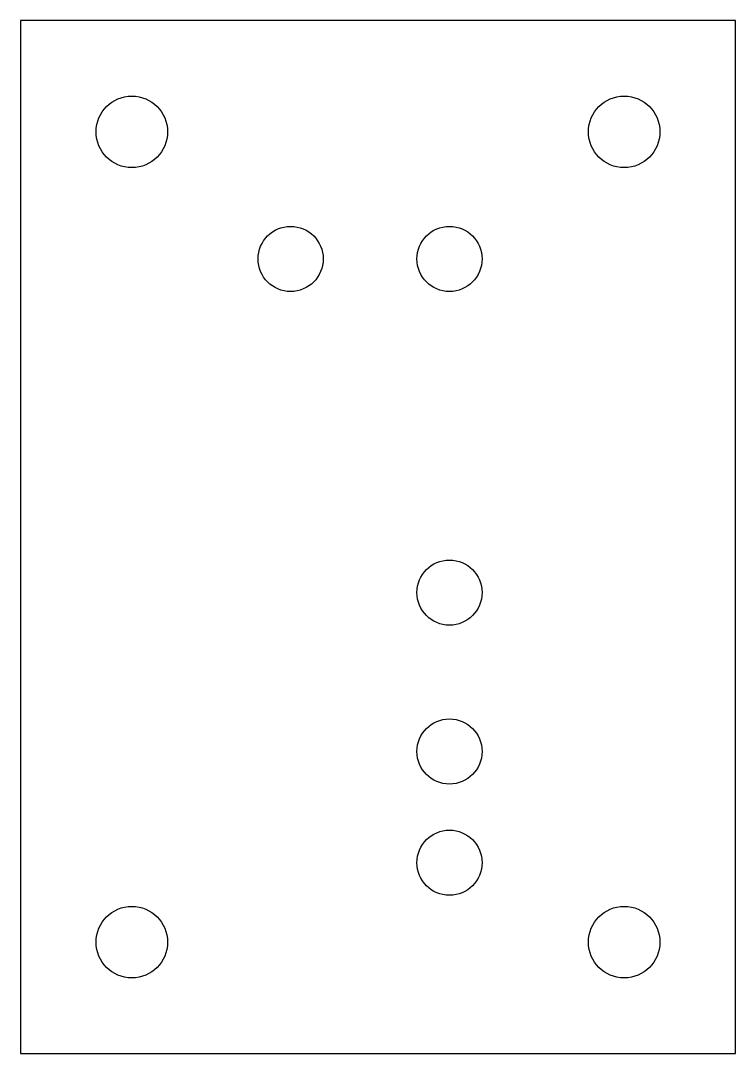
# Model space of a CAD drawing. Header units: millimetres. Extents: x 15 to 60, y 15 to 80.
import ezdxf

# ---------------------------------------------------------------- set-up
doc = ezdxf.new("R2010")
doc.units = ezdxf.units.MM
for name, color, linetype in [('Corte exterior', 1, 'Continuous'), ('Corte interior', 5, 'Continuous'), ('Grabado relleno 1mm deep', 6, 'Continuous')]:
    doc.layers.add(name, color=color, linetype=linetype)

msp = doc.modelspace()

# ---------------------------------------------------------------- linework, layer by layer
at = {"layer": 'Corte exterior'}
msp.add_lwpolyline([(15, 15), (60, 15), (60, 80), (15, 80)], close=True, dxfattribs=at)
at = {"layer": 'Corte interior'}
for centre in [(22, 73), (53, 73), (22, 22), (53, 22)]:
    msp.add_circle(centre, 2.25, dxfattribs=at)
at = {"layer": 'Grabado relleno 1mm deep'}
for centre in [(32, 65), (42, 65), (42, 44), (42, 34), (42, 27)]:
    msp.add_circle(centre, 2.05, dxfattribs=at)

doc.saveas('drawing.dxf')
